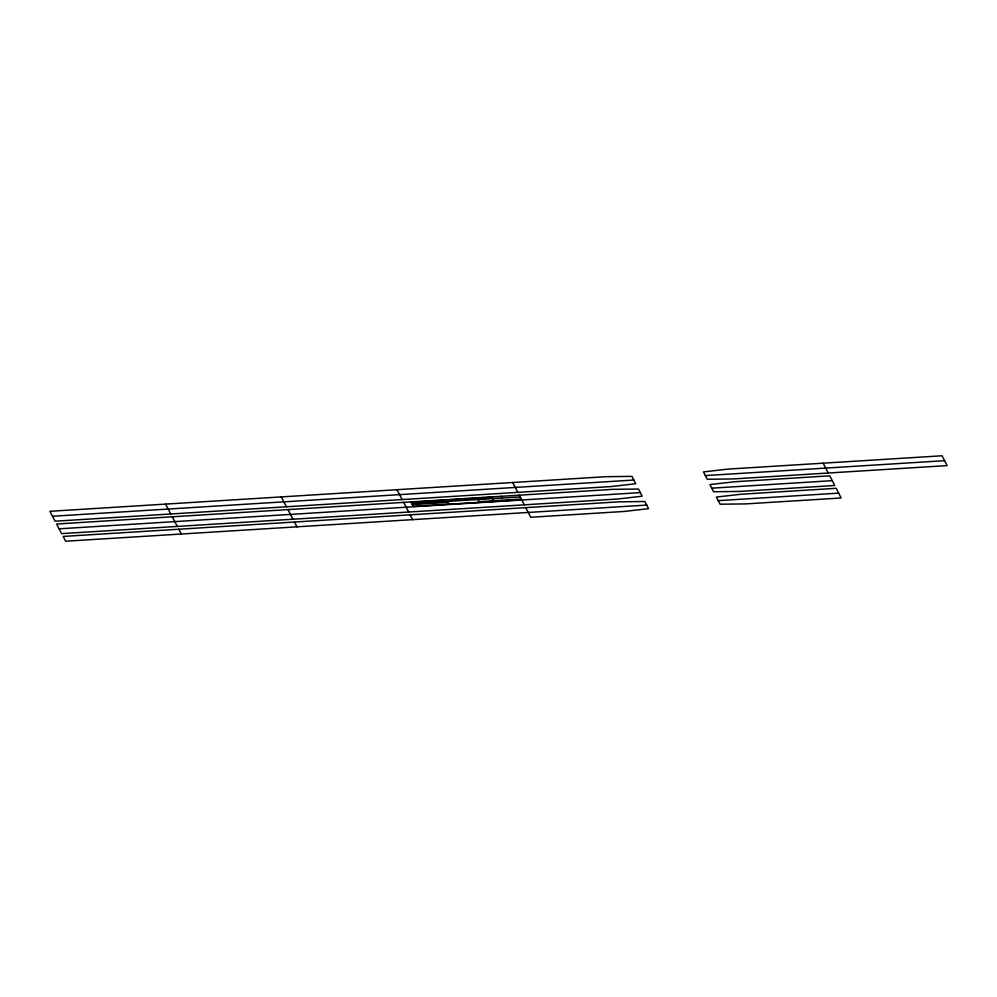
<?xml version="1.0" encoding="UTF-8"?>
<svg xmlns="http://www.w3.org/2000/svg" width="997" height="997" viewBox="0 0 997 997"><rect width="100%" height="100%" fill="white"/><g stroke="black" fill="none" stroke-linecap="round" stroke-linejoin="round"><path stroke-width="1.5" d="M165.564 504.108L606.026 476.691L631.924 476.367L635.737 483.732L611.161 486.548L55.122 521.194L49.85 511.311L165.564 504.108L170.786 513.991M823.173 463.181L728.009 469.101L703.446 471.917L707.247 479.27L733.144 478.946L947.15 465.611L942.053 455.779L823.173 463.181L828.245 473.014M52.48 516.259L633.868 480.043M705.315 475.594L944.595 460.689M411.699 503.585L520.222 496.93L519.287 495.173M412.26 504.644L447.977 502.413L448.912 504.17M59.06 528.821L640.361 492.618L642.18 496.207L617.542 499.023L61.577 533.632L56.617 524.011L612.582 489.365L638.479 489.029L640.361 492.618M711.808 488.169L832.283 480.666L834.751 485.502L739.512 491.434L713.615 491.758L709.926 484.579L734.565 481.763L829.741 475.831L832.283 480.666M646.766 505.08L65.677 541.221L63.147 536.436L618.963 501.84L644.86 501.503L648.598 508.657L623.96 511.473L530.753 517.269L525.743 507.635M718.201 500.644L838.651 493.141L841.132 497.977L745.918 503.896L720.096 504.22L716.369 497.054L741.008 494.238L836.246 488.306L838.651 493.141M396.943 489.701L402.19 499.572M286.525 506.775L281.216 496.905M512.657 482.498L517.854 492.356M501.429 496.282L502.351 498.039M494.163 501.354L491.982 497.241L411.013 502.289L413.182 506.401L521.693 499.746L521.319 499.036L478.448 501.715L478.822 502.413M483.57 497.403L484.492 499.161M465.699 498.512L466.633 500.27M447.84 499.622L448.775 501.379M177.304 526.428L172.282 516.795M524.322 504.818L519.35 495.173M403.685 502.376L408.67 512.022M288.021 509.592L292.956 519.225M178.862 529.233L181.329 534.031M477.264 498.151L479.383 502.276M294.514 522.029L296.969 526.84M410.153 514.838L412.608 519.649"/></g></svg>
